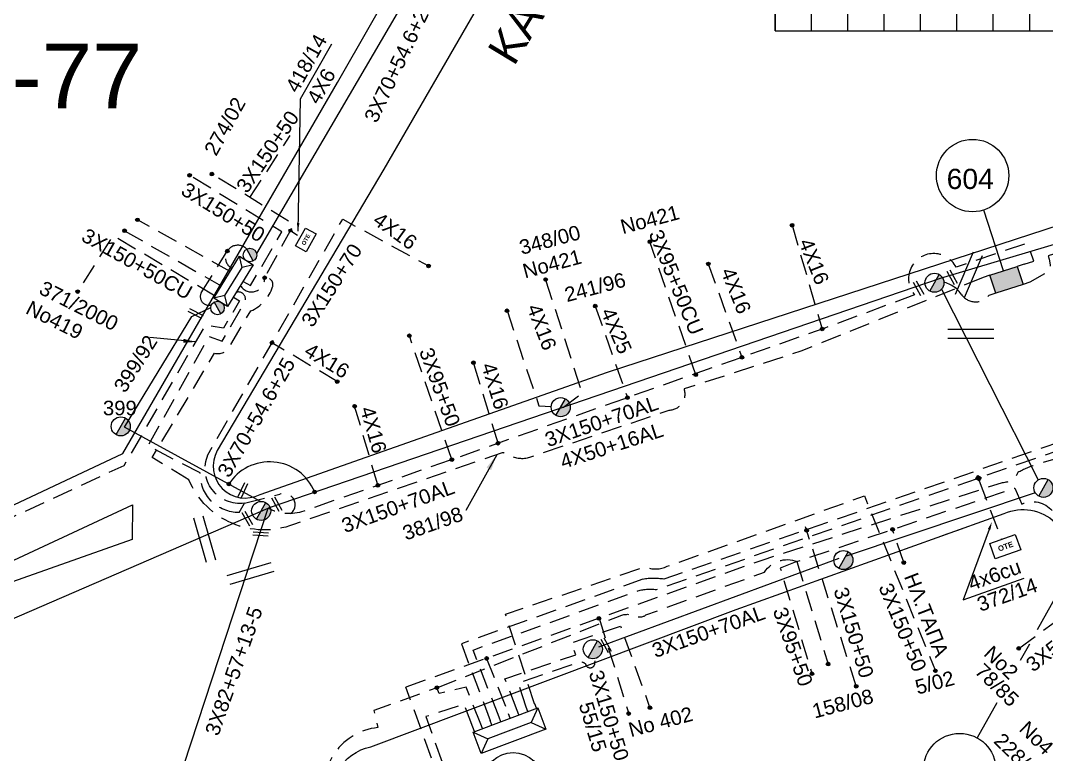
# Model space of a CAD drawing. Header units: millimetres. Extents: x 938 to 3112, y 793 to 1825.
# Drawn here: x 2313.4 to 2440.3, y 1216.2 to 1307 of the extents above; entities that cross this region are included whole.
import ezdxf
from ezdxf import colors
from ezdxf.entities.mleader import LeaderData, LeaderLine
from ezdxf.enums import TextEntityAlignment as Align
from ezdxf.math import Vec2, Vec3

# ---------------------------------------------------------------- set-up
doc = ezdxf.new("R2010")
doc.units = ezdxf.units.MM
doc.linetypes.add('DASHED', pattern=[19.05, 12.7, -6.35])
for name, color, linetype in [('Layer1', 7, 'Continuous'), ('Link Box 4 Διευθύνσεων', 7, 'Continuous'), ('Pillar OTE', 7, 'Continuous'), ('Ασφαλειοκιβώτια Χ.Τ 9 αναχωρήσεων', 7, 'Continuous'), ('Γέφυρες Εναερίου Δικτύου', 7, 'Continuous'), ('Γυμνά εναέρια ΧΤ (3Φ)   3x50+35CU', 7, 'Continuous'), ('Γυμνά εναέρια ΧΤ και ΦΟΠ (3Φ)   4x50+16AL', 7, 'Continuous'), ('Εναέρια παροχή ΧΤ 4x16', 7, 'SYN_LINE'), ('Εναέρια παροχή ΧΤ 4x25', 7, 'SYN_LINE'), ('Επιγραφές - Σχήματα', 7, 'Continuous'), ('Καλώδια ΧΤ   3x150+50AL', 7, 'DASHED'), ('Καλώδια ΧΤ   3x150+50ALXLPE', 7, 'DASHED'), ('Καλώδια ΧΤ   3x150+50CU', 7, 'DASHED'), ('Καλώδια ΧΤ   3x150+70AL', 7, 'DASHED'), ('Καλώδια ΧΤ   3x150AL+50CU', 7, 'DASHED'), ('Καλώδια ΧΤ   3x82+57+13-5', 7, 'Continuous'), ('Καλώδια ΧΤ   3x95+50CU', 7, 'DASHED'), ('Μηχανική τομή', 7, 'Continuous'), ('Στύλος ΦΜ', 7, 'Continuous'), ('Στύλος ΦΜ @ 1', 7, 'Continuous'), ('Συνδέσεις', 7, 'Continuous'), ('Συνεστραμμένα ΧΤ   3x70+54.6+25AL', 7, 'SYN_LINE'), ('Τομή', 7, 'Continuous'), ('Υποσταθμός εναέριος 2 στύλων', 7, 'Continuous'), ('Υποσταθμός πόλεως', 7, 'Continuous'), ('Υπόβαθρο ΔΕΗ', 7, 'Continuous'), ('Υπόγεια καλώδια Παροχών ΧΤ   4x50AL', 7, 'DASHED'), ('Υπόγεια καλώδια Παροχών ΧΤ   4x6', 7, 'DASHED')]:
    doc.layers.add(name, color=color, linetype=linetype)
doc.styles.get("Standard").update_dxf_attribs({"font": 'arial.ttf'})
doc.linetypes.add('SYN_LINE', pattern='A,0.5,-0.0001,["/\\/\\/\\/",Standard,S=0.1,R=0,X=0,Y=-0.05],-0.25', length=0.7501)
doc.dimstyles.new('ISO-25', dxfattribs={"dimtxt": 2.5, "dimasz": 2.5, "dimexe": 1.25, "dimexo": 0.625, "dimtad": 1, "dimtxsty": 'Standard', "dimcen": 2.5, "dimaunit": 2, "dimazin": 0, "dimtfac": 1, "dimtmove": 0, "dimatfit": 3, "dimfxl": 1, "dimarcsym": 0})

# ---------------------------------------------------------------- blocks, each defined once
blk = doc.blocks.new('ΑΣΦΑΛΕΙΟΚΙΒΩΤΙΟ ΥΠΟΣΤΑΘΜΟΥ 9 ΑΝΑΧΩΡΗΣΕΩΝ')
at = {"layer": 'Ασφαλειοκιβώτια Χ.Τ 9 αναχωρήσεων', "ltscale": 40}
for p, q in [((-23.8, 40.36), (24.02, 40.36)), ((-9.72, 40.36), (-9.72, -40.64)), ((9.94, 40.36), (9.94, -40.64)), ((-23.8, 31.36), (24.02, 31.36)), ((-23.8, 22.36), (24.02, 22.36)), ((-23.8, 13.36), (24.02, 13.36)), ((-23.8, 4.36), (24.02, 4.36)), ((-23.8, -4.64), (24.02, -4.64)), ((-23.8, -13.64), (24.02, -13.64)), ((-23.8, -22.64), (24.02, -22.64)), ((-23.8, -31.64), (24.02, -31.64))]:
    blk.add_line(p, q, dxfattribs=at)
at = {"layer": 'Ασφαλειοκιβώτια Χ.Τ 9 αναχωρήσεων'}
blk.add_lwpolyline([(-23.8, -40.64), (24.02, -40.64), (24.02, 40.36), (-23.8, 40.36)], close=True, dxfattribs=at)
for s, p in [('1', (-18.22, 37.06)), ('2', (-18.02, 28.07)), ('3', (-18.09, 19.73)), ('4', (-17.94, 9.66)), ('5', (-18.55, 0.71)), ('6', (-18.4, -7.35)), ('7', (-18.34, -16.37)), ('8', (-18.19, -26.2)), ('9', (-18.02, -34.53))]:
    blk.add_text(s, height=3.6, rotation=270, dxfattribs=at).set_placement(p)
at = {"layer": 'Ασφαλειοκιβώτια Χ.Τ 9 αναχωρήσεων', "ltscale": 40}
for tag, height, p in [('ΟΝΟΜΑ', 5, (-0.16, 44.31)), ('ΚΕΙΜΕΝΟ 1', 2, (17.06, 35.59)), ('ΚΕΙΜΕΝΟ 2', 2, (17.06, 26.88)), ('ΚΕΙΜΕΝΟ 3', 2, (17.06, 17.69)), ('ΚΕΙΜΕΝΟ 4', 2, (17.06, 8.71)), ('ΚΕΙΜΕΝΟ 5', 2, (17.06, -0.13)), ('ΚΕΙΜΕΝΟ 6', 2, (17.06, -9.05)), ('ΚΕΙΜΕΝΟ 7', 2, (17.06, -18.13)), ('ΚΕΙΜΕΝΟ 8', 2, (17.06, -26.85)), ('ΚΕΙΜΕΝΟ 9', 2, (17.06, -35.99)), ('ΣΧ', 2, (-0.1, -42.64))]:
    blk.add_attdef(tag, text='', height=height, dxfattribs=at).set_placement(p, align=Align.MIDDLE_CENTER)
blk = doc.blocks.new('LINK BOX 4 ΑΝΑΧΩΡΗΣΕΩΝ')
at = {"layer": 'Link Box 4 Διευθύνσεων', "ltscale": 40}
blk.add_hatch(color=256, dxfattribs=at).paths.add_polyline_path([(-3.54, 0), (-3.54, -4.67), (3.54, -4.67), (3.54, 0)])
for p, q in [((-3.54, 0), (-5.33, 0)), ((5.33, 0), (3.54, 0)), ((-3.54, -4.67), (-5.33, -4.67)), ((5.33, -4.67), (3.54, -4.67))]:
    blk.add_line(p, q, dxfattribs=at)
blk.add_lwpolyline([(-3.54, -4.67), (-3.54, 0), (3.54, 0), (3.54, -4.67)], close=True, dxfattribs=at)
blk = doc.blocks.new('ΥΠΟΣΤΑΘΜΟΣ ΠΟΛΕΩΣ 8 ΑΝΑΧΩΡΗΣΕΩΝ')
at = {"layer": 'Υποσταθμός πόλεως', "linetype": 'Continuous', "ltscale": 40}
for p, q in [((-8.18, -2.82), (-8.18, -4)), ((-5.9, -2.82), (-5.9, -4)), ((-3.55, -2.82), (-3.55, -4)), ((-1.28, -2.82), (-1.28, -4)), ((1.23, -2.82), (1.23, -4)), ((3.56, -2.82), (3.56, -4)), ((6.03, -2.82), (6.03, -4)), ((8.16, -2.82), (8.16, -4))]:
    blk.add_line(p, q, dxfattribs=at)
blk.add_lwpolyline([(-8.57, 2.82), (8.57, 2.82), (8.57, -2.82), (-8.57, -2.82)], close=True, dxfattribs=at)
for points in [[(-5.75, 0), (-8.57, 2.82)], [(5.75, 0), (8.57, 2.82)], [(-8.57, -2.82), (-5.75, 0)], [(-5.75, 0), (5.75, 0)], [(8.57, -2.82), (5.75, 0)]]:
    blk.add_lwpolyline(points, dxfattribs=at)
at = {"layer": 'Υποσταθμός πόλεως', "linetype": 'SYN_LINE', "ltscale": 40, "flags": 1}
for tag, p in [('ΜΕΤΑΣΧΗΜΑΤΙΣΜΟΣ', (9.59, 1.44)), ('ΙΣΧΥΣ', (9.57, -1.35)), ('ΑΡΙΘΜΟΣ', (9.69, -4.07))]:
    blk.add_attdef(tag, p, '', height=1.8, dxfattribs=at)
blk = doc.blocks.new('ΥΠΟΣΤΑΘΜΟΣ ΕΝΑΕΡΙΟΣ ΕΠΙ 2 ΣΤΥΛΩΝ')
at = {"layer": 'Υποσταθμός εναέριος 2 στύλων', "linetype": 'Continuous'}
for points in [[(-11.97, -2.11, 0.574793), (-8.45, -0.07, 0.268822), (-9.64, 1.98)], [(9.68, -2.15, 0.574793), (13.19, -0.1, 0.268822), (12.01, 1.95)]]:
    blk.add_hatch(color=256, dxfattribs=at).paths.add_polyline_path(points)
for p, q in [((-11.97, -2.11), (-9.64, 1.98)), ((9.68, -2.15), (12.01, 1.95))]:
    blk.add_line(p, q, dxfattribs=at)
for centre in [(-10.81, -0.07), (10.84, -0.1)]:
    blk.add_circle(centre, 2.36, dxfattribs=at)
at = {"layer": 'Υποσταθμός πόλεως', "linetype": 'Continuous', "ltscale": 40}
blk.add_lwpolyline([(-8.57, 2.82), (8.57, 2.82), (8.57, -2.82), (-8.57, -2.82)], close=True, dxfattribs=at)
for points in [[(-5.75, 0), (-8.57, 2.82)], [(-8.57, -2.82), (-5.75, 0)], [(-5.75, 0), (5.75, 0)], [(5.75, 0), (8.57, 2.82)], [(8.57, -2.82), (5.75, 0)]]:
    blk.add_lwpolyline(points, dxfattribs=at)
at = {"layer": 'Υποσταθμός εναέριος 2 στύλων', "ltscale": 40, "flags": 1}
for tag, p in [('ΜΕΤΑΣΧΗΜΑΤΙΣΜΟΣ', (14.09, 2.51)), ('ΙΣΧΥΣ', (14.07, -0.28)), ('ΑΡΙΘΜΟΣ', (14.19, -3))]:
    blk.add_attdef(tag, p, '', height=1.8, dxfattribs=at)
blk = doc.blocks.new('ΥΠΑΡΧΩΝ ΤΣΙΜΕΝΤΕΝΙΟΣ ΣΤΥΛΟΣ')
at = {"layer": 'Στύλος ΦΜ'}
blk.add_hatch(color=256, dxfattribs=at).paths.add_polyline_path([(-1.29, -2.28, 0.574793), (2.62, 0, 0.268822), (1.3, 2.27)])
blk.add_line((-1.29, -2.28), (1.3, 2.27), dxfattribs=at)
blk.add_circle((0, 0), 2.62, dxfattribs=at)
at = {"layer": 'Στύλος ΦΜ', "flags": 4}
for tag, p in [('ΑΡΙΘΜΟΣ', (-4.68, 8.05)), ('ΤΥΠΟΣ', (-4.91, 3.03))]:
    blk.add_attdef(tag, p, '', height=4, dxfattribs=at)
blk = doc.blocks.new('ΤΟΜΗ')
at = {"layer": 'Τομή', "ltscale": 40}
for p, q in [((-5.68, 0), (5.68, 0)), ((5.68, -2.33), (-5.68, -2.33))]:
    blk.add_line(p, q, dxfattribs=at)
blk = doc.blocks.new('ΜΗΧΑΝΙΚΗ ΤΟΜΗ')
at = {"layer": 'Μηχανική τομή', "ltscale": 40}
for p, q in [((-1.89, 0.78), (1.89, 0.78)), ((1.89, 0), (-1.89, 0))]:
    blk.add_line(p, q, dxfattribs=at)
blk = doc.blocks.new('_ΣΥΝΔΕΣΗ')
at = {"layer": 'Συνδέσεις', "linetype": 'SYN_LINE', "ltscale": 40}
blk.add_hatch(color=256, dxfattribs=at).paths.add_polyline_path([(0.5, -0.01, 1), (-0.5, -0.01, 1)])
at = {"layer": 'Συνδέσεις'}
blk.add_circle((0, -0.01), 0.5, dxfattribs=at)
blk = doc.blocks.new('TSONTA XT1')
at = {"ltscale": 40}
h = blk.add_hatch(color=256, dxfattribs=at)
h.dxf.hatch_style = 1
h.paths.add_polyline_path([(595.96, 2487.66), (597.07, 2488.77), (595.96, 2489.87), (594.85, 2488.77)])
blk.add_lwpolyline([(594.85, 2488.77), (595.96, 2489.87), (597.07, 2488.77), (595.96, 2487.66)], close=True, dxfattribs=at)
blk = doc.blocks.new('PILLAR ΟΤΕ')
at = {"layer": 'Pillar OTE', "ltscale": 40}
blk.add_lwpolyline([(-3.31, 2.02), (3.39, 2.02), (3.39, -1.99), (-3.31, -1.99)], close=True, dxfattribs=at)
at = {"layer": 'Pillar OTE', "insert": (-1.81, 0.71), "char_height": 1.3575, "width": 109.961, "attachment_point": 1}
blk.add_mtext('{\\fArial|b1|i0|c161|p34;OTE}', dxfattribs=at)

msp = doc.modelspace()

# ---------------------------------------------------------------- linework, layer by layer
at = {"layer": 'Layer1', "linetype": 'Continuous', "ltscale": 0.2}
msp.add_line((2429.9, 1244.15), (2427.45, 1243.27), dxfattribs=at)
at = {"layer": 'Γέφυρες Εναερίου Δικτύου', "color": 151, "linetype": 'DASHED', "ltscale": 0.2, "flags": 128}
for points in [[(2339.34, 1275.98), (2327.86, 1282.36)], [(2369.36, 1219.61), (2368.28, 1222.43), (2363.56, 1220.91), (2366.6, 1212.36)]]:
    msp.add_lwpolyline(points, dxfattribs=at)
at = {"layer": 'Γέφυρες Εναερίου Δικτύου', "color": 30, "linetype": 'DASHED', "ltscale": 0.2, "flags": 128}
for points in [[(2326.27, 1281), (2338.24, 1274.18)], [(2409.47, 1240.08), (2413.32, 1227.4)]]:
    msp.add_lwpolyline(points, dxfattribs=at)
at = {"layer": 'Γέφυρες Εναερίου Δικτύου', "color": 173, "linetype": 'DASHED', "ltscale": 0.2, "flags": 128}
msp.add_lwpolyline([(2340.45, 1246.15, -0.427161), (2335.64, 1251.05), (2329.17, 1254.38), (2336.71, 1267.93), (2338.35, 1267.33), (2341.11, 1272.11, 0.672864), (2340.11, 1273.4, -11.866946)], format="xyb", dxfattribs=at)
at = {"layer": 'Γέφυρες Εναερίου Δικτύου', "color": 85, "linetype": 'DASHED', "ltscale": 0.2, "flags": 128}
for points in [[(2339.73, 1272.79), (2340.5, 1272.32), (2338.5, 1268.96), (2336.25, 1269.33), (2326.18, 1251.94), (2297.97, 1238.9), (2279.38, 1251.06), (2283.37, 1256.65)], [(2371.07, 1228.11), (2373.78, 1221.27)], [(2365.57, 1212.18), (2361.07, 1224.55)]]:
    msp.add_lwpolyline(points, dxfattribs=at)
at = {"layer": 'Γέφυρες Εναερίου Δικτύου', "color": 62, "linetype": 'SYN_LINE', "ltscale": 20, "flags": 128}
msp.add_lwpolyline([(2343.09, 1247.53), (2326.28, 1256.72), (2334.58, 1270.39), (2336.94, 1271.5)], dxfattribs=at)
at = {"layer": 'Γέφυρες Εναερίου Δικτύου', "color": 62, "linetype": 'DASHED', "ltscale": 0.2, "flags": 128}
msp.add_lwpolyline([(2372.61, 1220.83), (2369.4, 1229.14), (2389.63, 1236.4, -0.129582), (2392.07, 1236.61), (2443.62, 1254.47)], format="xyb", dxfattribs=at)
at = {"layer": 'Γέφυρες Εναερίου Δικτύου', "color": 85, "linetype": 'DASHED', "ltscale": 0.2, "flags": 128}
msp.add_lwpolyline([(2478.9, 1204.48), (2453.77, 1236.92), (2454.59, 1242.14), (2445.86, 1254.09), (2439.1, 1252.08, 0.058868), (2436.8, 1251.09, -0.291105), (2434.87, 1249.83), (2405.23, 1240.27), (2361.07, 1224.55)], format="xyb", dxfattribs=at)
at = {"layer": 'Γέφυρες Εναερίου Δικτύου', "color": 2, "flags": 128}
msp.add_lwpolyline([(2295.98, 1228.42), (2309.24, 1231.62), (2344.03, 1246.69)], dxfattribs=at)
at = {"layer": 'Γέφυρες Εναερίου Δικτύου', "color": 1, "linetype": 'DASHED', "ltscale": 0.2, "flags": 128}
msp.add_lwpolyline([(2374.84, 1221.67), (2373.34, 1225.57), (2382.09, 1228.55), (2381.57, 1230.01), (2387.63, 1232.1), (2391.19, 1222.2)], dxfattribs=at)
at = {"layer": 'Γέφυρες Εναερίου Δικτύου', "color": 30, "linetype": 'DASHED', "ltscale": 0.2, "flags": 128}
msp.add_lwpolyline([(2370.36, 1219.98), (2368.55, 1224.53), (2365.19, 1223.75), (2364.92, 1224.48), (2357.1, 1221.65), (2357.62, 1219.55, 0.498554), (2351.47, 1209.46), (2352.31, 1207.57)], format="xyb", dxfattribs=at)
at = {"layer": 'Γυμνά εναέρια ΧΤ (3Φ)   3x50+35CU', "color": 2, "linetype": 'DASHED', "ltscale": 0.2, "flags": 128}
msp.add_lwpolyline([(2436.91, 1229.32), (2448.08, 1237.54), (2451.06, 1233.44)], dxfattribs=at)
at = {"layer": 'Γυμνά εναέρια ΧΤ και ΦΟΠ (3Φ)   4x50+16AL', "color": 27, "flags": 128}
msp.add_lwpolyline([(2514.36, 1302.94), (2461.93, 1285.43), (2427.19, 1275.09)], dxfattribs=at)
at = {"layer": 'Γυμνά εναέρια ΧΤ και ΦΟΠ (3Φ)   4x50+16AL', "color": 62, "flags": 128}
msp.add_lwpolyline([(2427.19, 1275.09), (2344.03, 1246.69)], dxfattribs=at)
at = {"layer": 'Εναέρια παροχή ΧΤ 4x16', "color": 173, "linetype": 'DASHED', "ltscale": 0.2, "flags": 128}
msp.add_lwpolyline([(2341.11, 1247.3, -0.578661), (2336.58, 1253.28), (2353.26, 1282.44), (2363.89, 1276.65)], format="xyb", dxfattribs=at)
for points in [[(2408.86, 1281.68), (2412.59, 1268.85)], [(2398.49, 1276.9), (2402.65, 1265.35)], [(2352.57, 1262.36), (2344.51, 1267.15)], [(2372.48, 1254.71), (2369.43, 1264.68)], [(2357.59, 1249.59), (2354.74, 1259.29)]]:
    msp.add_lwpolyline(points, dxfattribs=at)
at = {"layer": 'Εναέρια παροχή ΧΤ 4x16', "color": 62, "linetype": 'DASHED', "ltscale": 0.2, "flags": 128}
msp.add_lwpolyline([(2373.59, 1271.12), (2377.53, 1259.36), (2380.57, 1259.17), (2382.9, 1260.96), (2378.37, 1274.98)], dxfattribs=at)
at = {"layer": 'Εναέρια παροχή ΧΤ 4x25', "color": 173, "linetype": 'DASHED', "ltscale": 0.2, "flags": 128}
msp.add_lwpolyline([(2384.5, 1271.69), (2388.49, 1260.36)], dxfattribs=at)
at = {"layer": 'Επιγραφές - Σχήματα', "linetype": 'Continuous', "ltscale": 0.2}
for p, q in [((2435.03, 1276.04), (2432.58, 1283.57)), ((2447.11, 1245.88), (2439.19, 1231.62)), ((2438.22, 1229.87), (2437.1, 1227.85)), ((2434.18, 1222.6), (2431.78, 1218.27))]:
    msp.add_line(p, q, dxfattribs=at)
at = {"layer": 'Επιγραφές - Σχήματα', "color": 173, "linetype": 'DASHED', "ltscale": 0.2}
msp.add_line((2340.45, 1246.15), (2341.11, 1247.3), dxfattribs=at)
at = {"layer": 'Επιγραφές - Σχήματα', "color": 62, "linetype": 'DASHED', "ltscale": 0.2}
msp.add_lwpolyline([(2335.75, 1273.33), (2338.98, 1278.5)], dxfattribs=at)
at = {"layer": 'Επιγραφές - Σχήματα', "color": 173, "linetype": 'DASHED', "ltscale": 0.2}
msp.add_lwpolyline([(2341.11, 1247.3), (2345.5, 1248.42)], dxfattribs=at)
at = {"layer": 'Επιγραφές - Σχήματα', "linetype": 'Continuous', "ltscale": 0.2}
for centre, radius in [((2431.2, 1287.83), 4.48), ((2429.6, 1214.35), 4.48), ((2374.35, 1212.88), 3.59)]:
    msp.add_circle(centre, radius, dxfattribs=at)
at = {"layer": 'Επιγραφές - Σχήματα', "color": 62, "linetype": 'DASHED', "ltscale": 0.2}
for centre, radius, start, end in [((2340.27, 1277.69), 1.52, 42.8554, 242.3714), ((2336.7, 1272.85), 1.06, 153.1105, 288.5732)]:
    msp.add_arc(centre, radius, start, end, dxfattribs=at)
at = {"layer": 'Επιγραφές - Σχήματα', "color": 7, "linetype": 'DASHED', "ltscale": 0.2}
for centre, radius, start, end in [((2426.89, 1271.21), 3.49, 33.9225, 85.8414), ((2431.56, 1274.35), 2.14, 213.9474, 320.9309)]:
    msp.add_arc(centre, radius, start, end, dxfattribs=at)
at = {"layer": 'Επιγραφές - Σχήματα', "linetype": 'Continuous', "ltscale": 0.2}
msp.add_arc((2344.22, 1246.39), 6.03, 22.4657, 147.6749, dxfattribs=at)
at = {"layer": 'Επιγραφές - Σχήματα', "color": 173, "linetype": 'DASHED', "ltscale": 0.2}
msp.add_arc((2346, 1247.13), 1.38, 306.5115, 111.1954, dxfattribs=at)
at = {"layer": 'Καλώδια ΧΤ   3x150+50AL', "color": 133, "linetype": 'DASHED', "ltscale": 0.2, "flags": 128}
msp.add_lwpolyline([(2341.78, 1285.12), (2346.77, 1292.78)], dxfattribs=at)
at = {"layer": 'Καλώδια ΧΤ   3x150+50AL', "color": 2, "linetype": 'DASHED', "ltscale": 0.2, "flags": 128}
msp.add_lwpolyline([(2340.93, 1274.74), (2341.87, 1274.23), (2345.72, 1280.88), (2334.31, 1287.86)], dxfattribs=at)
at = {"layer": 'Καλώδια ΧΤ   3x150+50AL', "color": 5, "linetype": 'DASHED', "ltscale": 0.2, "flags": 128}
msp.add_lwpolyline([(2377.01, 1222.48), (2373.4, 1233.57), (2390.67, 1239.44, 0.21813), (2393.42, 1239.5), (2417.81, 1248.2), (2426.59, 1226.56)], format="xyb", dxfattribs=at)
at = {"layer": 'Καλώδια ΧΤ   3x150+50AL', "color": 27, "linetype": 'DASHED', "ltscale": 0.2, "flags": 128}
msp.add_lwpolyline([(2416.8, 1224.66), (2410.53, 1244.39)], dxfattribs=at)
at = {"layer": 'Καλώδια ΧΤ   3x150+50ALXLPE', "color": 27, "linetype": 'DASHED', "ltscale": 0.2}
msp.add_lwpolyline([(2466.01, 1227.41), (2461.73, 1232.85, 0.358218), (2458.58, 1232.9), (2455.01, 1237.51), (2455.76, 1242.31), (2445.66, 1256.15), (2393.01, 1237.91, 0.0741), (2390.38, 1237.9), (2367.94, 1229.91), (2371.51, 1220.41)], format="xyb", dxfattribs=at)
at = {"layer": 'Καλώδια ΧΤ   3x150+50CU', "color": 1, "linetype": 'DASHED', "ltscale": 0.2, "flags": 128}
msp.add_lwpolyline([(2337.48, 1272.93), (2324.84, 1280.4), (2320.47, 1273.47)], dxfattribs=at)
at = {"layer": 'Καλώδια ΧΤ   3x150+70AL', "color": 30, "linetype": 'DASHED', "ltscale": 0.2}
msp.add_line((2422.68, 1239.95), (2421.29, 1244.06), dxfattribs=at)
at = {"layer": 'Καλώδια ΧΤ   3x150+70AL', "color": 30, "linetype": 'DASHED', "ltscale": 0.2, "flags": 128}
for points in [[(2490.17, 1296.65, -1.27776), (2493.35, 1294.98), (2465.72, 1285.53), (2440.56, 1277.91, -0.050448), (2440.8, 1276.62, -0.341591), (2440.25, 1275.76), (2438.29, 1274.65)], [(2364.92, 1224.48), (2387.58, 1233.39, -0.202224), (2389.42, 1233.35, 0.267631), (2390.78, 1233.48), (2405.46, 1238.78, -0.363845), (2409.47, 1240.08), (2436.41, 1249.17), (2437.3, 1247.2, -0.33376), (2441.06, 1246.37), (2446.57, 1239.3), (2450.05, 1242.11), (2448.76, 1243.79)]]:
    msp.add_lwpolyline(points, format="xyb", dxfattribs=at)
at = {"layer": 'Καλώδια ΧΤ   3x150+70AL', "color": 133, "linetype": 'DASHED', "ltscale": 0.2, "flags": 128}
for points in [[(2334.23, 1250.19), (2329.7, 1252.94), (2337.39, 1265.87, 0.378685), (2339.28, 1266.75), (2341.89, 1271.08, 0.211), (2344.59, 1274.06, 0.572091), (2343.6, 1275.19), (2347.21, 1281.78), (2337.07, 1288.02)], [(2432.5, 1275.22), (2409.94, 1266.09), (2395.49, 1261.43, -0.497969), (2393.63, 1258.77), (2376.38, 1252.96, -0.224784), (2373.94, 1253.24, 0.131236), (2373.01, 1253.53), (2347.17, 1244.67, -0.404383), (2334.23, 1250.19)]]:
    msp.add_lwpolyline(points, format="xyb", dxfattribs=at)
at = {"layer": 'Καλώδια ΧΤ   3x150+70AL', "color": 173, "linetype": 'DASHED', "ltscale": 0.2, "flags": 128}
for points in [[(2437.56, 1276.87), (2438.77, 1277.24), (2438.18, 1278.95, 0.272684), (2437.68, 1279.37), (2429.15, 1276.51, 1.117277), (2424.01, 1273.06)], [(2424.01, 1273.06), (2412.93, 1268.97), (2366.77, 1252.7), (2348.45, 1246.32, -0.213179), (2344.03, 1246.69)]]:
    msp.add_lwpolyline(points, format="xyb", dxfattribs=at)
at = {"layer": 'Καλώδια ΧΤ   3x150+70AL', "color": 2, "linetype": 'Continuous', "ltscale": 0.2}
msp.add_lwpolyline([(2427.34, 1273.77), (2439.31, 1250.19)], dxfattribs=at)
at = {"layer": 'Καλώδια ΧΤ   3x150+70AL', "color": 133, "linetype": 'DASHED', "ltscale": 0.2}
msp.add_arc((2341.98, 1275.06), 1.62, 211.5504, 4.6735, dxfattribs=at)
at = {"layer": 'Καλώδια ΧΤ   3x150AL+50CU', "color": 85, "linetype": 'DASHED', "ltscale": 0.2}
msp.add_lwpolyline([(2384.99, 1233.07), (2388.61, 1221.4)], dxfattribs=at)
at = {"layer": 'Καλώδια ΧΤ   3x82+57+13-5', "color": 85, "flags": 128}
msp.add_lwpolyline([(2332.72, 1212.27), (2344.03, 1246.69)], dxfattribs=at)
at = {"layer": 'Καλώδια ΧΤ   3x95+50CU', "color": 173, "linetype": 'DASHED', "ltscale": 0.2, "flags": 128}
for points in [[(2396.94, 1263.19), (2391.27, 1279.64)], [(2366.77, 1252.7), (2361.51, 1268.02)]]:
    msp.add_lwpolyline(points, dxfattribs=at)
at = {"layer": 'Καλώδια ΧΤ   3x95+50CU', "color": 30, "linetype": 'DASHED', "ltscale": 0.2, "flags": 128}
msp.add_lwpolyline([(2409.47, 1240.08), (2407.4, 1239.28), (2411.32, 1226.21)], dxfattribs=at)
at = {"layer": 'Συνεστραμμένα ΧΤ   3x70+54.6+25AL', "color": 62, "linetype": 'SYN_LINE', "ltscale": 20, "flags": 128}
msp.add_lwpolyline([(2364.25, 1315.24), (2342.59, 1278.21)], dxfattribs=at)
at = {"layer": 'Συνεστραμμένα ΧΤ   3x70+54.6+25AL', "color": 2, "linetype": 'SYN_LINE', "ltscale": 20, "flags": 128}
for points in [[(2415.49, 1240.76), (2439, 1248.63)], [(2384.95, 1229.54), (2414.67, 1240.49)]]:
    msp.add_lwpolyline(points, dxfattribs=at)
at = {"layer": 'Συνεστραμμένα ΧΤ   3x70+54.6+25AL', "color": 2, "linetype": 'DASHED', "ltscale": 0.2, "flags": 128}
msp.add_lwpolyline([(2375.94, 1222.08), (2375, 1225.08), (2382.36, 1227.62, -0.272275), (2383.3, 1227.45, 0.986867), (2384.46, 1227.58), (2384.6, 1228.13)], format="xyb", dxfattribs=at)
at = {"layer": 'Υπόβαθρο ΔΕΗ', "flags": 128}
for points in [[(2259.59, 1300.8), (2235.66, 1317.05), (2218.47, 1293.79), (2298.43, 1240.48), (2326.07, 1253.46), (2352.61, 1299.34), (2398.83, 1380.17)], [(2259.59, 1300.8), (2235.66, 1317.05), (2218.47, 1293.79), (2298.43, 1240.48), (2326.07, 1253.46), (2352.61, 1299.34), (2398.83, 1380.17)], [(2348.03, 1297.34), (2351.91, 1304.14)], [(2327.24, 1247.1), (2327.2, 1242.8), (2303.5, 1234.46), (2302.19, 1235.42), (2327.24, 1247.1)], [(2327.24, 1247.1), (2327.2, 1242.8), (2303.5, 1234.46), (2302.19, 1235.42), (2327.24, 1247.1)]]:
    msp.add_lwpolyline(points, dxfattribs=at)
for points in [[(2408.4, 1375.26), (2358.35, 1288.62), (2337.74, 1253.81, 0.748999), (2343.03, 1248.4), (2386.04, 1263.52), (2442.07, 1281.76), (2528.35, 1311.07, 0.599426), (2529.97, 1317.6), (2467.11, 1348.13), (2408.4, 1375.26)], [(2408.4, 1375.26), (2358.35, 1288.62), (2337.74, 1253.81, 0.748999), (2343.03, 1248.4), (2386.04, 1263.52), (2442.07, 1281.76), (2528.35, 1311.07, 0.599426), (2529.97, 1317.6), (2467.11, 1348.13), (2408.4, 1375.26)], [(2356.73, 1217.16), (2401.94, 1234.15), (2435.1, 1246.01, -0.309559), (2441.4, 1244.92, -0.009292), (2486.98, 1180.58, -0.007422), (2418.79, 1147.93), (2392.62, 1135.33), (2377.68, 1163.41), (2352.42, 1209.18, -0.474665), (2356.73, 1217.16, -0.570458)], [(2356.73, 1217.16), (2401.94, 1234.15), (2435.1, 1246.01, -0.309559), (2441.4, 1244.92, -0.009292), (2486.98, 1180.58, -0.007422), (2418.79, 1147.93), (2392.62, 1135.33), (2377.68, 1163.41), (2352.42, 1209.18, -0.474665), (2356.73, 1217.16, -0.570458)]]:
    msp.add_lwpolyline(points, format="xyb", dxfattribs=at)
at = {"layer": 'Υπόγεια καλώδια Παροχών ΧΤ   4x6', "color": 133, "linetype": 'DASHED', "ltscale": 0.1}
msp.add_lwpolyline([(2346.6, 1281.14), (2348.05, 1280.25)], dxfattribs=at)
at = {"layer": 'Υπόγεια καλώδια Παροχών ΧΤ   4x6', "color": 62, "linetype": 'DASHED', "ltscale": 0.2}
msp.add_lwpolyline([(2432.01, 1250.06), (2434.76, 1242.84)], dxfattribs=at)

# ---------------------------------------------------------------- block references
at = {"layer": 'Link Box 4 Διευθύνσεων', "xscale": 0.5000000000000164, "yscale": 0.5000000000000164, "zscale": 0.5000000000000164, "rotation": 18.057512511005}
msp.add_blockref('LINK BOX 4 ΑΝΑΧΩΡΗΣΕΩΝ', (2435.03, 1276.04), dxfattribs=at)
at = {"layer": 'Pillar OTE'}
for p, xscale, yscale, zscale, rotation in [((2348.69, 1279.86), 0.375, 0.375, 0.375, 60.9329439456499), ((2435.22, 1241.92), 0.5, 0.5, 0.5, 19.683)]:
    msp.add_blockref('PILLAR ΟΤΕ', p, dxfattribs=dict(at, xscale=xscale, yscale=yscale, zscale=zscale, rotation=rotation))
at = {"layer": 'Ασφαλειοκιβώτια Χ.Τ 9 αναχωρήσεων', "xscale": 0.5, "yscale": 0.5, "zscale": 0.5, "rotation": 90}
msp.add_blockref('ΑΣΦΑΛΕΙΟΚΙΒΩΤΙΟ ΥΠΟΣΤΑΘΜΟΥ 9 ΑΝΑΧΩΡΗΣΕΩΝ', (2426.94, 1317.62), dxfattribs=at).add_auto_attribs({'ΟΝΟΜΑ': 'ΦΤ-4Ν'})
at = {"layer": 'Μηχανική τομή'}
for p, xscale, yscale, zscale, rotation in [((2428.84, 1275.34), 0.5000000000000447, 0.5000000000000447, 0.5000000000000447, 119.3658488449964), ((2424.68, 1273.97), 0.5000000000000447, 0.5000000000000447, 0.5000000000000447, 119.3658488449964), ((2335.15, 1270.94), 0.500000000000021, 0.500000000000021, 0.500000000000021, 153.0429611978871), ((2340.73, 1249), 0.5000000000000117, 0.5000000000000117, 0.5000000000000117, 244.7797307458136), ((2345.28, 1247.28), 0.5000000000000447, 0.5000000000000447, 0.5000000000000447, 119.3658488449964), ((2341.63, 1245.49), 0.5000000000000447, 0.5000000000000447, 0.5000000000000447, 119.3658488449964), ((2343.12, 1243.69), 0.499999999999921, 0.499999999999921, 0.499999999999921, 176.242055877092), ((2386.03, 1229.82), 0.5000000000000447, 0.5000000000000447, 0.5000000000000447, 119.3658488449964)]:
    msp.add_blockref('ΜΗΧΑΝΙΚΗ ΤΟΜΗ', p, dxfattribs=dict(at, xscale=xscale, yscale=yscale, zscale=zscale, rotation=rotation))
at = {"layer": 'Στύλος ΦΜ @ 1', "ltscale": 40, "xscale": 0.4499999999998181, "yscale": 0.4499999999998181, "zscale": 0.4499999999998181}
for p in [(2426.48, 1274.57), (2426.48, 1274.57), (2380.23, 1259.18), (2380.23, 1259.18), (2439.96, 1249.2), (2343.17, 1246.35), (2343.17, 1246.35), (2415.21, 1240.27), (2415.21, 1240.27), (2384.21, 1229.24), (2384.21, 1229.24)]:
    msp.add_blockref('ΥΠΑΡΧΩΝ ΤΣΙΜΕΝΤΕΝΙΟΣ ΣΤΥΛΟΣ', p, dxfattribs=at)
at = {"layer": 'Στύλος ΦΜ @ 1', "ltscale": 40}
ref = msp.add_blockref('ΥΠΑΡΧΩΝ ΤΣΙΜΕΝΤΕΝΙΟΣ ΣΤΥΛΟΣ', (2325.8, 1256.81), dxfattribs=dict(at, xscale=0.4499999999998181, yscale=0.4499999999998181, zscale=0.4499999999998181))
ref.add_attrib('ΤΥΠΟΣ', '399', (2323.59, 1258.18), dxfattribs={"layer": 'Στύλος ΦΜ', "height": 1.8, "flags": 4})
ref = msp.add_blockref('ΥΠΑΡΧΩΝ ΤΣΙΜΕΝΤΕΝΙΟΣ ΣΤΥΛΟΣ', (2325.8, 1256.81), dxfattribs=dict(at, xscale=0.4499999999998181, yscale=0.4499999999998181, zscale=0.4499999999998181))
ref.add_attrib('ΤΥΠΟΣ', '399', (2323.59, 1258.18), dxfattribs={"layer": 'Στύλος ΦΜ', "height": 1.8, "flags": 4})
at = {"layer": 'Συνδέσεις', "xscale": 0.4500000000000455, "yscale": 0.4500000000000455, "zscale": 0.4500000000000455}
for p in [(2334.31, 1287.87), (2337.07, 1288.02), (2327.86, 1282.36), (2326.27, 1281.01), (2408.86, 1281.69), (2391.27, 1279.65), (2338.99, 1278.5), (2398.5, 1276.9), (2363.89, 1276.66), (2343.6, 1275.2), (2378.37, 1274.98), (2320.47, 1273.48), (2373.59, 1271.12), (2384.5, 1271.69), (2361.51, 1268.02), (2412.59, 1268.86), (2344.51, 1267.15), (2369.43, 1264.68), (2402.65, 1265.35), (2396.94, 1263.19), (2352.58, 1262.36), (2388.49, 1260.36), (2354.74, 1259.3), (2372.48, 1254.72), (2366.77, 1252.71), (2339.17, 1249.68), (2357.61, 1249.51), (2349.79, 1248.7), (2410.66, 1243.95), (2421.29, 1244.07), (2422.68, 1239.96), (2384.96, 1233.05), (2436.9, 1229.34), (2371.07, 1228.11), (2413.32, 1227.4), (2411.33, 1226.22), (2426.59, 1226.57), (2364.92, 1224.49), (2416.8, 1224.66), (2388.64, 1221.29), (2391.27, 1222.01)]:
    msp.add_blockref('_ΣΥΝΔΕΣΗ', p, dxfattribs=at)
at = {"layer": 'Συνδέσεις'}
for p, xscale, yscale, zscale, rotation in [((2733.48, 945.71), 0.2, 0.2, 0.2, 62.53549661237196), ((2437.92, 463.43), 0.3075184835441075, 0.3075184835441075, 0.3075184835441075, 13.90307209194646)]:
    msp.add_blockref('TSONTA XT1', p, dxfattribs=dict(at, xscale=xscale, yscale=yscale, zscale=zscale, rotation=rotation))
at = {"layer": 'Τομή'}
for p, xscale, yscale, zscale, rotation in [((2431.26, 1275.31), 0.5000000000000401, 0.5000000000000401, 0.5000000000000401, 246.7834242341456), ((2431.26, 1275.31), 0.5000000000000401, 0.5000000000000401, 0.5000000000000401, 246.7834242341456), ((2336.75, 1243.03), 0.5000000000000113, 0.5000000000000113, 0.5000000000000113, 285.9584679611835), ((2336.75, 1243.03), 0.5000000000000113, 0.5000000000000113, 0.5000000000000113, 285.9584679611835), ((2341.68, 1239.17), 0.5000000000000019, 0.5000000000000019, 0.5000000000000019, 16.3349878132102)]:
    msp.add_blockref('ΤΟΜΗ', p, dxfattribs=dict(at, xscale=xscale, yscale=yscale, zscale=zscale, rotation=rotation))
at = {"layer": 'Τομή', "xscale": 0.5, "yscale": 0.5, "zscale": 0.5}
msp.add_blockref('ΤΟΜΗ', (2430.99, 1268.84), dxfattribs=at)
msp.add_blockref('ΤΟΜΗ', (2430.99, 1268.84), dxfattribs=at)
at = {"layer": 'Υποσταθμός εναέριος 2 στύλων', "lineweight": 30, "xscale": 0.3543878068903767, "yscale": 0.3543878068903767, "zscale": 0.3543878068903767, "rotation": 58.51806602969864}
msp.add_blockref('ΥΠΟΣΤΑΘΜΟΣ ΕΝΑΕΡΙΟΣ ΕΠΙ 2 ΣΤΥΛΩΝ', (2339.75, 1274.74), dxfattribs=at)
at = {"layer": 'Υποσταθμός πόλεως', "xscale": 0.4999999999999822, "yscale": 0.4999999999999822, "zscale": 0.4999999999999822, "rotation": 200.6148596610879}
msp.add_blockref('ΥΠΟΣΤΑΘΜΟΣ ΠΟΛΕΩΣ 8 ΑΝΑΧΩΡΗΣΕΩΝ', (2373.89, 1219.17), dxfattribs=at)

# ---------------------------------------------------------------- texts
at = {"layer": 'Γυμνά εναέρια ΧΤ (3Φ)   3x50+35CU'}
msp.add_text('3X50+35AL', height=1.8, rotation=37.4243, dxfattribs=at).set_placement((2443.38, 1231.07), align=Align.MIDDLE)
at = {"layer": 'Γυμνά εναέρια ΧΤ και ΦΟΠ (3Φ)   4x50+16AL', "linetype": 'DASHED', "ltscale": 0.2, "insert": (2379.97, 1253.24), "char_height": 1.8, "width": 10.8079, "attachment_point": 1, "rotation": 18.0246}
msp.add_mtext('4Χ50+16AL', dxfattribs=at)
at = {"layer": 'Εναέρια παροχή ΧΤ 4x16', "ltscale": 20}
for rotation, p in [(324.0974, (2359.76, 1280.99)), (291.8202, (2411.58, 1277.21)), (291.8202, (2401.93, 1273.6)), (290.7903, (2377.9, 1269.1)), (328.5947, (2351.32, 1264.94)), (287.1181, (2372.11, 1261.81)), (286.0157, (2357.08, 1256.39))]:
    msp.add_text('4X16', height=1.8, rotation=rotation, dxfattribs=at).set_placement(p, align=Align.MIDDLE)
at = {"layer": 'Εναέρια παροχή ΧΤ 4x25', "ltscale": 20}
msp.add_text('4X25', height=1.8, rotation=293.2183, dxfattribs=at).set_placement((2387.14, 1268.64), align=Align.MIDDLE)
at = {"layer": 'Επιγραφές - Σχήματα', "linetype": 'DASHED', "ltscale": 0.2, "attachment_point": 1}
for s, insert, char_height, width, rotation in [('ΚΑΠΟΔΙΣΤΡΙΟΥ', (2371.02, 1303.31), 4, 48.5909, 58.8084), ('418/14', (2346.09, 1298.81), 1.8, 10.8079, 60.8751), ('4Χ6', (2348.72, 1297.38), 1.8, 10.8079, 60.8751), ('274/02', (2336.02, 1291.01), 1.8, 10.8079, 60.8751), ('Νο421', (2387.45, 1282.31), 1.8, 10.8079, 14.9257), ('348/00', (2374.94, 1279.76), 1.8, 10.8079, 14.9257), ('Νο421', (2375.35, 1276.83), 1.8, 10.8079, 14.9257), ('241/96', (2380.54, 1273.91), 1.8, 10.8079, 14.9257), ('371/2000', (2316.35, 1274.9), 1.8, 10.8079, 333.1193), ('Νο419', (2314.71, 1272.45), 1.8, 10.8079, 333.1193), ('399/92', (2324.82, 1261.78), 1.8, 10.8079, 57.929), ('381/98', (2360.47, 1244.37), 1.8, 10.8079, 19.4523), ('ΗΛ.ΤΑΠΑ', (2424.36, 1238.9), 1.8, 10.8079, 291.1922), ('Νο2', (2433.7, 1229.85), 1.8, 10.8079, 315.7656), ('78/85', (2432.59, 1227.66), 1.8, 10.8079, 315.7656), ('5/02', (2423.92, 1225.36), 1.8, 10.8079, 14.9257), ('158/08', (2411.18, 1222.4), 1.8, 10.8079, 14.9257), ('Νο 402', (2388.45, 1220.09), 1.8, 10.8079, 14.9257), ('Νο4', (2438.08, 1220.53), 1.8, 10.8079, 315.7656), ('228/95', (2434.95, 1219.05), 1.8, 10.8079, 315.7656)]:
    msp.add_mtext(s, dxfattribs=dict(at, insert=insert, char_height=char_height, width=width, rotation=rotation))
at = {"layer": 'Επιγραφές - Σχήματα', "linetype": 'DASHED', "ltscale": 0.2, "insert": (2296.57, 1304.16), "char_height": 8, "width": 24.9768, "attachment_point": 1}
msp.add_mtext('ΦΤ-77', dxfattribs=at)
at = {"layer": 'Επιγραφές - Σχήματα', "linetype": 'Continuous', "ltscale": 0.2, "insert": (2427.99, 1288.67), "char_height": 2.5, "width": 8.9836, "attachment_point": 1}
msp.add_mtext('604', dxfattribs=at)
at = {"layer": 'Καλώδια ΧΤ   3x150+50AL', "ltscale": 0.2}
for s, rotation, p in [('3X150+50', 55.5303, (2343.96, 1290.79)), ('3X150+50', 328.1342, (2338.48, 1283.31)), ('3X150+50', 286.7143, (2416.5, 1231.31)), ('3X150+50', 292.3018, (2422.55, 1231.95)), ('3X150+50', 286.7143, (2386.21, 1221.05)), ('55/15', 286.7143, (2384.25, 1219.65))]:
    msp.add_text(s, height=1.8, rotation=rotation, dxfattribs=at).set_placement(p, align=Align.MIDDLE)
at = {"layer": 'Καλώδια ΧΤ   3x150+50CU', "ltscale": 0.2}
msp.add_text('3X150+50CU', height=1.8, rotation=330.5474, dxfattribs=at).set_placement((2327.82, 1276.91), align=Align.MIDDLE)
at = {"layer": 'Καλώδια ΧΤ   3x150+70AL', "ltscale": 0.2}
for s, rotation, p in [('3X150+70', 57.2787, (2351.89, 1274.27)), ('3X150+70AL', 18.8816, (2385.29, 1257.44)), ('3X150+70AL', 19.9341, (2360.1, 1246.93)), ('3X150+70AL', 19.5623, (2398.52, 1231.44))]:
    msp.add_text(s, height=1.8, rotation=rotation, dxfattribs=at).set_placement(p, align=Align.MIDDLE)
at = {"layer": 'Καλώδια ΧΤ   3x82+57+13-5'}
msp.add_text('3X82+57+13-5', height=1.8, rotation=70.624, dxfattribs=at).set_placement((2339.78, 1226.55), align=Align.MIDDLE)
at = {"layer": 'Καλώδια ΧΤ   3x95+50CU', "ltscale": 0.2}
for s, rotation, p in [('3X95+50CU', 292.2226, (2394.53, 1274.64)), ('3X95+50', 290.1128, (2365.28, 1261.67)), ('3X95+50', 289.1506, (2408.97, 1229.55))]:
    msp.add_text(s, height=1.8, rotation=rotation, dxfattribs=at).set_placement(p, align=Align.MIDDLE)
at = {"layer": 'Συνεστραμμένα ΧΤ   3x70+54.6+25AL', "ltscale": 20}
for s, rotation, p in [('3X70+54.6+25AL', 64.4316, (2360.87, 1303.44)), ('3X70+54.6+25', 59.9716, (2342.56, 1257.93))]:
    msp.add_text(s, height=1.8, rotation=rotation, dxfattribs=at).set_placement(p, align=Align.MIDDLE)
at = {"layer": 'Υπόγεια καλώδια Παροχών ΧΤ   4x50AL', "color": 7, "ltscale": 0.2, "char_height": 1.8, "attachment_point": 1, "rotation": 19.683}
for s, insert in [('4x6cu', (2430.45, 1238.15)), ('372/14', (2431.55, 1235.55))]:
    msp.add_mtext_dynamic_manual_height_columns(s, width=1.8, gutter_width=12.5, heights=[0.118], dxfattribs=dict(at, insert=insert))

# ---------------------------------------------------------------- leaders
at = {"layer": 'Layer1', "linetype": 'Continuous', "ltscale": 0.2}
ml = msp.add_multileader_mtext('Standard', dxfattribs=at)
ml.set_content('', color=256)
ml.set_leader_properties()
ml.build(insert=Vec2(0, 0))
ml.multileader.update_dxf_attribs({"arrow_head_size": 1})
ctx = ml.context
ctx.base_point, ctx.arrow_head_size, ctx.plane_origin, ctx.plane_x_axis, ctx.plane_y_axis = Vec3(2441.35, 1239.39), 1, Vec3(2433.59, 1245), Vec3(-0.941571, -0.336816), Vec3(0.336816, -0.941571)
ctx.text_align_type = 2
notes = []
notes.append((ctx, [(0, (1, 1, 0), (2430.05, 1235.35), (0.941571, 0.336816), 8, [(0, [(2433.59, 1245)], 0, [])])]))
ctx.mtext.insert, ctx.mtext.text_direction, ctx.mtext.rotation, ctx.mtext.alignment, ctx.mtext.flow_direction = Vec3(2440.14, 1236.84), Vec3(-0.941571, -0.336816), 3.485126, 3, 5
at = {"layer": 'Επιγραφές - Σχήματα', "ltscale": 40}
for points, override in [([(2347.73, 1280.96), (2348.03, 1297.34)], {"dimasz": 1, "dimtad": 0}), ([(2335.04, 1267.25), (2329.39, 1267.79)], {"dimasz": 1.5, "dimtad": 0}), ([(2372.32, 1253.3), (2368.48, 1246.38)], {"dimasz": 2, "dimtad": 0})]:
    msp.add_leader(points, dimstyle='ISO-25', override=override, dxfattribs=at)
for ctx, leaders in notes:
    for number, flags, end, landing, length, lines in leaders:
        leader = LeaderData()
        leader.index, (leader.has_last_leader_line, leader.has_dogleg_vector, leader.attachment_direction) = number, flags
        leader.last_leader_point, leader.dogleg_vector, leader.dogleg_length = Vec3(end), Vec3(landing), length
        for number, points, colour, breaks in lines:
            line = LeaderLine()
            line.index, line.vertices, line.color, line.breaks = number, Vec3.list(points), colors.encode_raw_color(colour), breaks
            leader.lines.append(line)
        ctx.leaders.append(leader)

doc.saveas('drawing.dxf')
